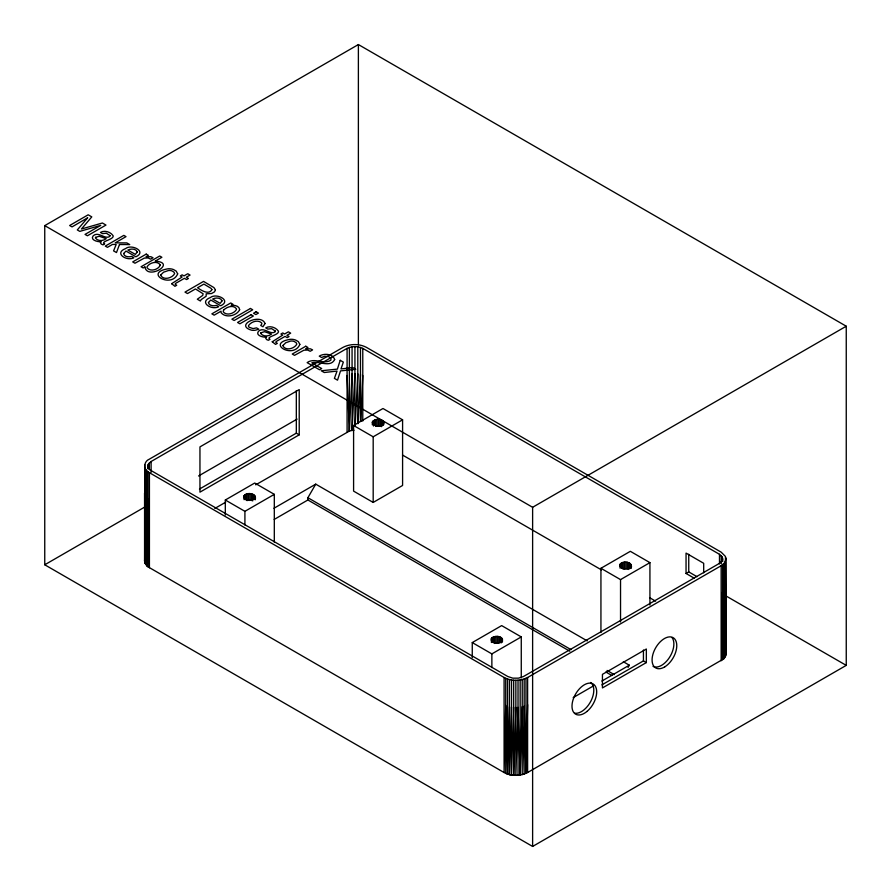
<?xml version="1.0" encoding="UTF-8"?>
<svg xmlns="http://www.w3.org/2000/svg" width="891" height="891" viewBox="0 0 891 891"><rect width="100%" height="100%" fill="white"/><g stroke="black" fill="none" stroke-linecap="round" stroke-linejoin="round"><path stroke-width="1.34" d="M145.122 468.41L145.122 563.457L144.554 560.974L144.698 491.821L145.122 563.457L147.984 566.821L504.094 772.53C511.278 776.306 520.422 776.306 527.617 772.53L723.804 658.794L726.031 653.994L725.463 556.463L721.153 552.153L366.491 347.39C359.296 343.614 350.152 343.614 342.968 347.39L149.421 459.132C143.228 461.538 143.228 470.303 149.421 472.709L504.094 677.483C511.278 681.259 520.422 681.259 527.617 677.483L721.153 565.74L724.762 562.622L726.031 558.947M725.887 587.358L725.463 656.489L725.463 561.43M725.463 588.595L724.762 657.669L724.762 562.622M724.762 589.775L723.804 658.794L723.804 563.747M723.804 590.9L722.59 659.841L722.59 564.794M145.812 496.755L146.781 565.774L147.984 498.927L149.421 567.767L149.421 472.709M722.59 591.947L721.153 660.788L721.153 565.74M524.164 706.162L525.98 773.355L527.617 704.636M504.094 677.483L504.094 772.53L505.732 705.46L507.536 774.056L509.485 706.719M511.545 707.12L509.485 774.613L513.684 775.259L515.856 707.443M515.856 680.29L515.856 775.337L518.027 707.365L520.155 775.014L522.215 706.719L524.164 774.056L524.164 679.009M513.684 707.365L511.545 775.014L511.545 679.967M360.877 421.354L362.771 375.512M255.706 484.849L349.383 431.077L352.068 373.852M358.126 423.615L360.476 374.498M354.93 373.641L352.068 430.431L349.383 431.077L347.089 375.512M355.141 426.098L357.803 373.852M372.338 422.134C372.694 427.279 382.473 427.39 383.91 422.768C382.685 418.146 374.432 418.146 372.338 422.134L372.338 424.851M144.554 560.974L144.698 559.715M147.85 468.755L148.229 464.378L151.102 461.516L347.089 348.359L352.068 346.699L357.803 346.699L362.771 348.359L719.482 554.302L722.356 557.176L722.735 561.542M722.735 558.824L722.356 560.484L719.482 563.357L523.485 676.514L518.517 678.162L512.782 678.162L507.803 676.514L151.102 470.571L149.332 469.234L147.85 466.038M255.238 497.055C253.801 501.678 244.023 501.566 243.666 496.421C246.194 491.498 257.265 493.001 255.238 499.773M631.251 565.573C629.826 570.184 620.047 570.084 619.69 564.939C622.219 560.016 633.278 561.519 631.251 568.291M491.42 638.413C489.694 643.903 500.085 644.605 502.357 640.685C502.936 635.517 494.082 635.227 491.42 638.413L491.42 642.489M569.817 651.21L307.896 499.985L307.896 497.724L315.737 484.147L587.269 640.919M628.021 667.459L629.324 665.198L623.321 661.723M44.75 225.623L358.382 44.55L846.25 326.217L846.25 665.377L532.618 846.45L44.75 564.783L44.75 225.623L532.618 507.291L846.25 326.217M44.75 564.783L144.487 507.202M198.559 475.983L297.093 419.093M199.439 489.092L296.324 433.16L299.22 434.841L299.22 389.579L199.952 446.892L199.952 492.155L299.22 434.841M353.593 425.486L382.985 408.512L402.587 419.828L402.587 485.461L373.184 502.435L353.593 491.119L353.593 425.486L373.184 436.802L402.587 419.828M225.312 515.043L225.312 500.007L254.715 483.033L274.305 494.349L274.305 542.196M214.831 508.46L225.646 502.212M225.312 500.007L244.914 511.323L274.305 494.349M273.927 508.282L315.737 484.147M274.194 519.442L307.896 499.985M472.263 657.625L472.263 642.578L501.666 625.605L521.268 636.92L521.268 677.94M600.935 632.554L600.935 568.291L630.338 551.317L649.929 562.633L649.929 605.022M472.263 642.578L491.865 653.894L521.268 636.92M600.935 568.291L620.537 579.607L649.929 562.633M703.69 572.79L703.69 563.29L686.048 553.099L686.048 573.47L688.743 571.911L696.974 576.666M573.191 697.608L593.495 685.881M601.859 681.058L629.324 665.198M601.904 684.878L643.436 660.899L646.343 662.581L646.343 649.004L602.439 674.353L602.439 687.93L646.343 662.581M353.972 430.286L352.068 430.431L352.068 346.699M725.786 595.834L846.25 665.377M686.048 573.47L694.278 578.226M402.543 455.056L601.38 569.85M649.584 597.683L655.609 601.158M307.896 497.724L571.02 649.639M607.072 670.455L614.278 674.61M605.869 672.014L611.872 675.489M144.554 493.079L144.698 562.221L147.984 566.821L147.984 471.762M145.122 495.563L145.812 564.649L145.812 469.59M725.72 625.092L726.031 653.994L725.887 584.852M725.887 557.688L725.887 655.253M722.356 557.176L722.356 561.241M721.242 555.628L721.242 563.769M719.482 554.302L719.482 563.914M688.743 554.258L688.743 571.911M643.436 650.04L643.436 660.899M631.118 564.727L631.118 567.444M630.616 563.936L630.616 568.013M629.803 563.246L629.803 568.67M628.701 562.689L628.701 569.472M627.409 562.299L627.409 569.093M625.983 562.121L625.983 568.904M624.524 562.143L624.524 568.937M623.121 562.377L623.121 569.171M621.862 562.811L621.862 568.235M620.838 563.402L620.838 567.478M620.537 579.607L620.537 621.996M620.091 564.126L620.091 568.202M532.618 507.291L532.618 846.45M527.617 677.483L527.617 772.53M525.98 678.307L525.98 773.355M522.215 679.555L522.215 774.613M520.155 679.967L520.155 775.014M518.027 680.212L518.027 775.259M513.684 680.212L513.684 775.259M509.485 679.555L509.485 774.613L505.732 773.355L505.732 678.307M507.536 679.009L507.536 774.056M502.446 639.014L502.446 641.732M501.945 638.223L501.945 642.3M501.132 637.533L501.132 642.957M500.04 636.976L500.04 642.4M498.737 636.586L498.737 643.38M497.312 636.408L497.312 643.191M495.853 636.43L495.853 643.224M494.449 636.664L494.449 643.458M493.202 637.098L493.202 642.522M492.166 637.689L492.166 641.765M491.865 653.894L491.865 667.571M383.765 421.922L383.765 424.639M383.275 421.131L383.275 425.207M382.451 420.441L382.451 425.865M381.359 419.884L381.359 426.666M380.056 419.494L380.056 426.288M378.642 419.316L378.642 426.11M377.183 419.338L377.183 426.132M375.779 419.572L375.779 426.366M374.521 420.006L374.521 425.441M373.485 420.597L373.485 426.032M373.184 436.802L373.184 502.435M372.75 421.32L372.75 424.038M362.771 348.359L362.771 421.053M360.476 347.334L360.476 421.421M358.382 44.55L358.382 344.784M357.803 346.699L357.803 423.537M354.93 346.476L354.93 426.076M349.383 347.334L349.383 431.077M347.089 348.359L347.089 432.09M296.324 390.637L296.324 433.16M255.104 496.22L255.104 498.927M254.603 495.418L254.603 499.495M253.79 494.728L253.79 498.804M252.688 494.171L252.688 500.954M251.396 493.781L251.396 500.575M249.97 493.603L249.97 500.397M248.511 493.625L248.511 500.419M247.108 493.859L247.108 500.653M245.849 494.293L245.849 499.728M244.825 494.884L244.825 498.96M244.914 511.323L244.914 524.988M244.078 495.608L244.078 499.684M151.102 461.516L151.102 472.375M149.332 462.841L149.332 469.702M148.229 464.378L148.229 468.454M146.781 470.715L146.781 565.774M144.698 464.668L144.698 562.221M590.566 682.484A17.464 10.079 -60 0 1 590.889 701.106A17.464 10.079 -60 0 1 574.784 713.212M672.037 637.577A17.464 10.079 -60 0 1 669.319 657.681A17.464 10.079 -60 0 1 653.047 666.39M265.05 323.544L262.945 326.752L260.74 325.471L261.898 323.745L261.575 322.843C257.777 319.379 251.307 321.696 248.622 325.438A3.943 2.272 0 0 0 249.157 327.253L253.033 328.601L256.552 327.888L258.758 329.169L255.762 330.127A6.56 3.787 0 0 1 251.574 330.193C233.965 325.092 260.985 312.808 265.05 323.544M171.64 283.706L174.926 286.289L176.719 285.254L175.137 284.229L175.605 283.405L184.437 278.315L186.598 279.562L188.446 278.482L186.286 277.235L190.061 275.063L187.767 273.737L183.992 275.909L182.165 274.851L180.305 275.932L182.132 276.99L171.64 283.706M272.245 341.788L275.542 344.383L277.335 343.347L275.753 342.322L276.221 341.498L285.053 336.397L287.203 337.644L289.063 336.575L286.902 335.328L290.678 333.145L288.383 331.82L284.608 334.002L282.77 332.944L280.921 334.014L282.748 335.072L272.245 341.788M123.637 253.523C124.049 256.92 129.017 257.287 131.668 256.419L133.895 257.711C127.012 261.676 113.435 253.222 125.664 248.556C131.545 243.722 147.238 251.563 135.877 256.786L125.976 251.062L123.637 253.523M208.449 302.495C208.85 305.88 213.818 306.248 216.468 305.379L218.707 306.671C211.813 310.636 198.236 302.183 210.465 297.516C216.346 292.682 232.039 300.523 220.69 305.747L210.777 300.022L208.449 302.495M109.972 235.625L109.905 236.371C104.915 239.991 98.433 230.769 93.109 235.915C89.891 240.169 98.188 242.152 101.229 241.673L100.371 242.63L101.251 244.089L103.044 244.869L104.715 243.889C99.825 241.606 112.867 239.846 113.19 236.304L113.068 235.636C110.406 231.816 104.581 230.001 100.405 232.417L102.521 233.642L106.363 233.208L109.972 235.625M275.274 331.051L275.208 331.808C270.218 335.428 263.736 326.195 258.412 331.352C255.182 335.606 263.491 337.589 266.532 337.11L265.674 338.057L266.554 339.527L268.347 340.295L270.018 339.326C265.128 337.043 278.17 335.283 278.493 331.742L278.371 331.073C275.709 327.253 269.884 325.438 265.707 327.855L267.823 329.08L271.666 328.645L275.274 331.051M160.892 274.84L160.814 275.519C163.677 280.62 172.475 278.059 174.647 273.57L173.923 272.078L171.885 270.875A4.377 2.528 0 0 0 168.332 270.552L163.554 272.212L160.892 274.84M283.082 345.385L282.993 346.053C285.855 351.165 294.654 348.604 296.826 344.104L296.113 342.612L294.063 341.42A4.377 2.528 0 0 0 290.511 341.086L285.733 342.757L283.082 345.385M215.433 289.809L214.542 291.825L211.546 293.54L206.189 293.818L206.144 296.224L201.143 299.632L200.397 301.002L197.312 299.22L202.725 295.4L203.092 293.763L195.463 288.962L187.5 293.551L184.994 292.103L203.538 281.4L213.907 287.559L215.433 289.809M160.291 265.072C158.542 269.594 150.301 272.234 147.06 267.734L147.015 266.91C149.276 262.689 157.562 260.261 160.291 265.072M144.899 266.966C147.383 280.687 177.498 262.555 155.168 261.163L161.895 257.276L159.689 256.007L141.068 266.754L143.173 267.957L144.899 266.966M177.677 273.827C171.428 288.985 143.228 272.613 168.332 268.759A7.896 4.555 0 0 1 173.489 269.55L176.151 271.053L177.677 273.827M299.855 344.371C293.618 359.53 265.407 343.146 290.511 339.293A7.896 4.555 0 0 1 295.667 340.084L298.329 341.598L299.855 344.371M95.582 237.351L95.448 238.042C97.765 241.383 103.233 241.127 106.207 238.677L99.224 236.249L95.582 237.351M260.885 332.788L260.751 333.479C263.068 336.82 268.536 336.564 271.51 334.114L264.527 331.686L260.885 332.788M137.247 251.93L135.354 254.392L127.836 250.059C130.687 248.589 135.9 248.355 137.247 251.93M222.048 300.891L220.155 303.352L212.648 299.02C215.488 297.549 220.701 297.316 222.048 300.891M211.902 289.664C208.839 295.389 201.021 290.199 197.557 287.748L203.894 284.095L211.089 288.361L211.902 289.664M334.671 359.507C330.372 368.139 318.889 360.51 311.817 362.849L321.696 368.551L319.546 369.787L307.128 362.626C314.478 357.224 323.856 364.942 330.929 360.142L330.895 358.071L328.523 356.556L324.714 356.266L321.551 357.48L319.245 356.144C323.867 353.126 332.833 353.593 334.671 359.507M239.657 309.712C236.75 315.915 225.701 318.421 221.102 312.708L221.057 311.171L214.152 315.169L211.869 313.855L230.724 302.962L232.941 304.243L231.148 305.279C234.3 304.989 239.389 305.802 239.657 309.712M340.206 360.298L337.388 369.108L321.239 370.767L324.268 372.516L337.032 371.079L334.403 378.374L337.522 380.167L340.507 370.912L355.776 369.286L352.78 367.56L340.986 368.941L343.347 362.114L340.206 360.298M119.483 244.513L116.487 252.554L113.58 250.883L116.186 244.502L112.533 244.412L107.455 247.342L105.272 246.083L123.827 235.369L126.01 236.638L115.24 242.853L126.812 242.898L129.718 244.579L119.483 244.513M223.541 310.179L223.218 311.805C226.537 316.082 234.021 313.643 236.449 309.578L236.427 308.754C233.297 304.466 226.581 306.95 223.541 310.179M87.619 217.827L77.305 229.934L79.789 231.37L100.728 225.39L85.035 234.4L87.418 235.77L105.973 225.067L102.409 223.006L81.437 229.009L91.784 216.881L88.187 214.798L69.643 225.512L72.037 226.893L87.619 217.827M146.224 254.113L132.703 261.921L134.975 263.224L144.342 258.089L148.173 257.967L150.646 259.147L153.04 257.766L150.857 256.719L146.046 256.708L148.385 255.349L146.224 254.113M250.438 308.475L231.883 319.178L234.166 320.493L252.71 309.778L250.438 308.475M251.028 314.69L237.574 322.464L239.879 323.801L253.345 316.027L251.028 314.69M256.118 311.75L253.545 313.242L255.851 314.568L258.435 313.086L256.118 311.75M305.78 346.231L292.259 354.039L294.531 355.342L303.898 350.208L307.729 350.085L310.202 351.277L312.596 349.885L310.413 348.838L305.602 348.827L307.941 347.479L305.78 346.231M664.786 666.847A17.464 10.079 -60 0 0 674.933 639.248A17.464 10.079 -60 0 0 653.56 652.312A17.464 10.079 -60 0 0 664.786 666.847M586.991 711.441A17.464 10.079 -60 0 0 593.462 684.165A17.464 10.079 -60 0 0 572.579 701.518A17.464 10.079 -60 0 0 586.991 711.441"/></g></svg>
